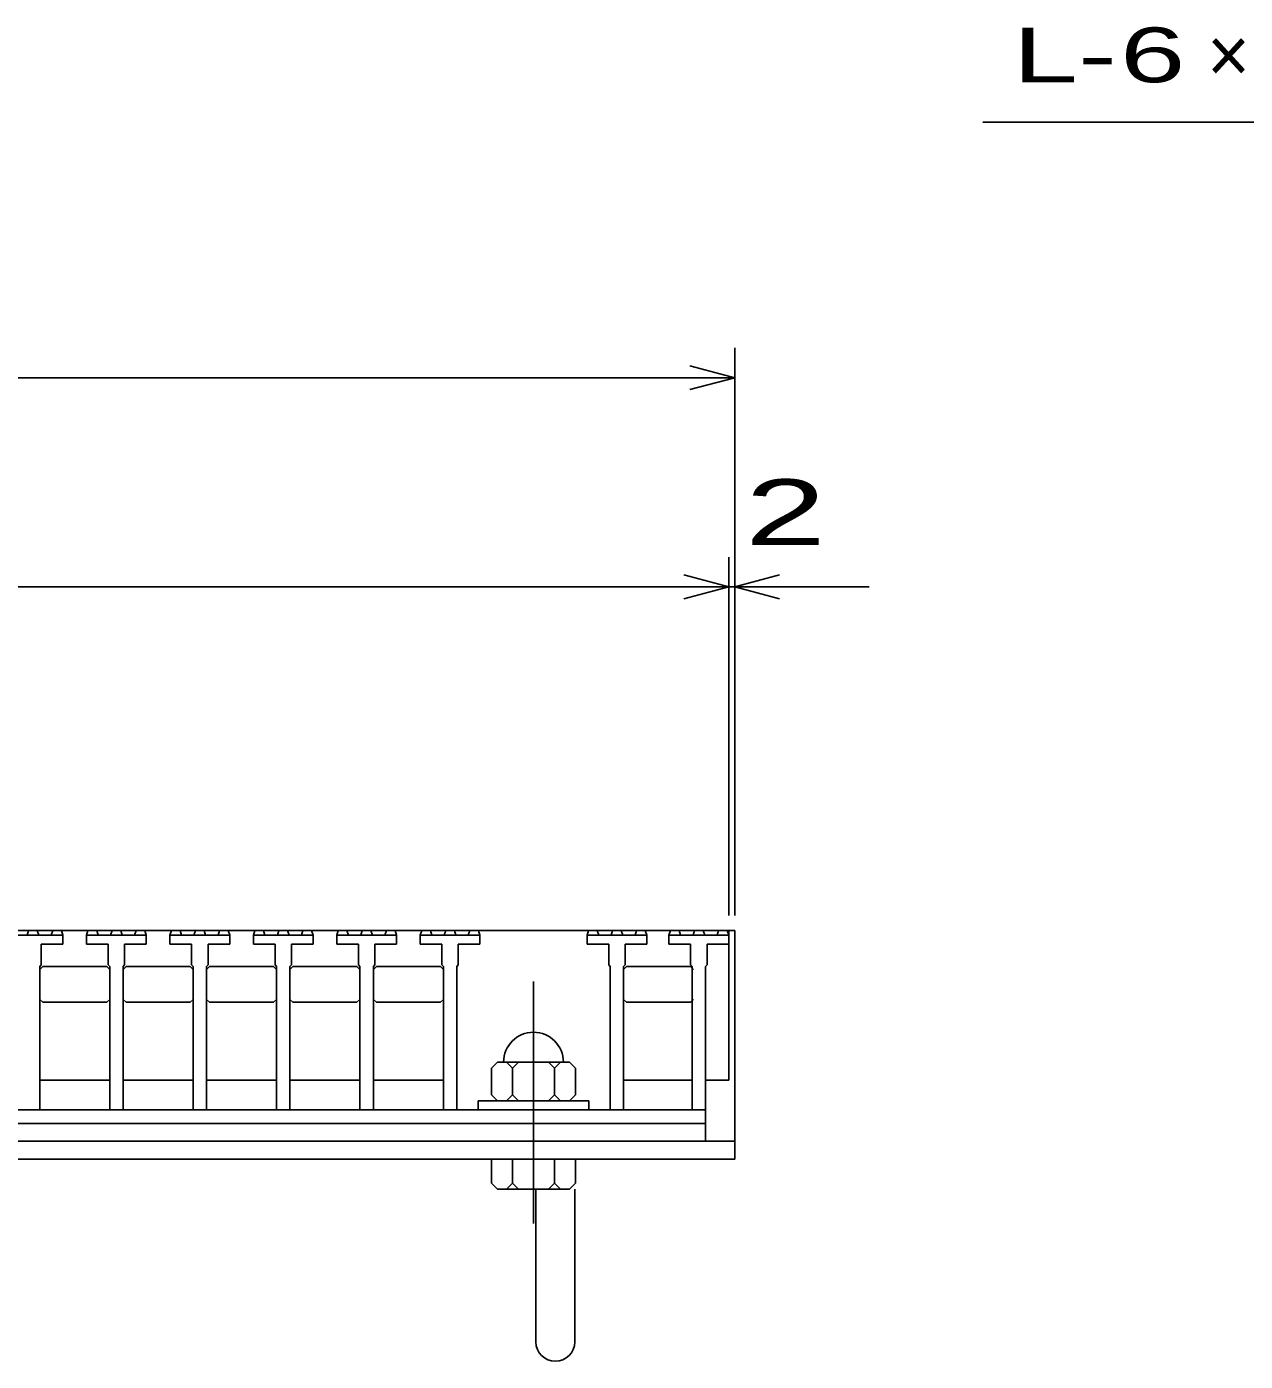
# Model space of a CAD drawing. Units: millimetres, scale not verified. Extents: x -1820 to 1731, y -1282 to 1054.
# Drawn here: x -586.8 to -179.2, y -741.1 to -294.6 of the extents above; entities that cross this region are included whole.
import ezdxf
from ezdxf.enums import TextEntityAlignment as Align

# ---------------------------------------------------------------- set-up
doc = ezdxf.new("R2010")
doc.units = ezdxf.units.MM
doc.header["$LTSCALE"] = 10
doc.linetypes.add('CHAIN', pattern=[18.5, 12, -1.5, 3.5, -1.5])
for name, color, linetype, lineweight in [('16', 3, 'Continuous', 25), ('19', 6, 'Continuous', 25), ('22', 2, 'Continuous', 25)]:
    doc.layers.add(name, color=color, linetype=linetype, lineweight=lineweight)
doc.styles.add('ベクトル', font='')
doc.styles.get('ベクトル').set_extended_font_data('ベクトル')

msp = doc.modelspace()

# ---------------------------------------------------------------- linework, layer by layer
at = {"layer": '16'}
for p, q in [((-1348, -597), (-352, -597)), ((-586.65, -598.5), (-586.15, -597)), ((-586.15, -597), (-583.25, -597)), ((-583.25, -597), (-582.75, -598.5)), ((-578.6, -598.5), (-578.1, -597)), ((-578.1, -597), (-575.2, -597)), ((-575.2, -597), (-574.7, -598.5)), ((-566.8, -598.5), (-566.3, -597)), ((-566.3, -597), (-563.4, -597)), ((-563.4, -597), (-562.9, -598.5)), ((-558.75, -598.5), (-558.25, -597)), ((-558.25, -597), (-555.35, -597)), ((-555.35, -597), (-554.85, -598.5)), ((-550.7, -598.5), (-550.2, -597)), ((-550.2, -597), (-547.3, -597)), ((-547.3, -597), (-546.8, -598.5)), ((-538.9, -598.5), (-538.4, -597)), ((-538.4, -597), (-535.5, -597)), ((-535.5, -597), (-535, -598.5)), ((-530.85, -598.5), (-530.35, -597)), ((-530.35, -597), (-527.45, -597)), ((-527.45, -597), (-526.95, -598.5)), ((-522.8, -598.5), (-522.3, -597)), ((-522.3, -597), (-519.4, -597)), ((-519.4, -597), (-518.9, -598.5)), ((-511, -598.5), (-510.5, -597)), ((-510.5, -597), (-507.6, -597)), ((-507.6, -597), (-507.1, -598.5)), ((-502.95, -598.5), (-502.45, -597)), ((-502.45, -597), (-499.55, -597)), ((-499.55, -597), (-499.05, -598.5)), ((-494.9, -598.5), (-494.4, -597)), ((-494.4, -597), (-491.5, -597)), ((-491.5, -597), (-491, -598.5)), ((-483.1, -598.5), (-482.6, -597)), ((-482.6, -597), (-479.7, -597)), ((-479.7, -597), (-479.2, -598.5)), ((-475.05, -598.5), (-474.55, -597)), ((-474.55, -597), (-471.65, -597)), ((-471.65, -597), (-471.15, -598.5)), ((-467, -598.5), (-466.5, -597)), ((-466.5, -597), (-463.6, -597)), ((-463.6, -597), (-463.1, -598.5)), ((-455.2, -598.5), (-454.7, -597)), ((-454.7, -597), (-451.8, -597)), ((-451.8, -597), (-451.3, -598.5)), ((-447.15, -598.5), (-446.65, -597)), ((-446.65, -597), (-443.75, -597)), ((-443.75, -597), (-443.25, -598.5)), ((-439.1, -598.5), (-438.6, -597)), ((-438.6, -597), (-435.7, -597)), ((-435.7, -597), (-435.2, -598.5)), ((-399.4, -598.5), (-398.9, -597)), ((-398.9, -597), (-396, -597)), ((-396, -597), (-395.5, -598.5)), ((-391.35, -598.5), (-390.85, -597)), ((-390.85, -597), (-387.95, -597)), ((-387.95, -597), (-387.45, -598.5)), ((-383.3, -598.5), (-382.8, -597)), ((-382.8, -597), (-379.9, -597)), ((-379.9, -597), (-379.4, -598.5)), ((-372, -598.5), (-371.5, -597)), ((-371.5, -597), (-368.6, -597)), ((-368.6, -597), (-368.1, -598.5)), ((-363.95, -598.5), (-363.45, -597)), ((-363.45, -597), (-360.55, -597)), ((-360.55, -597), (-360.05, -598.5)), ((-355.9, -598.5), (-355.4, -597)), ((-355.4, -597), (-352.5, -597)), ((-352.5, -597), (-352, -598.5)), ((-352, -647), (-352, -597)), ((-574.7, -598.5), (-594.7, -598.5)), ((-581.95, -608.5), (-581.95, -601.5)), ((-581.95, -601.5), (-574.7, -601.5)), ((-574.7, -601.5), (-574.7, -598.5)), ((-566.8, -598.5), (-566.8, -601.5)), ((-546.8, -598.5), (-566.8, -598.5)), ((-566.8, -601.5), (-559.55, -601.5)), ((-559.55, -601.5), (-559.55, -608.5)), ((-554.05, -608.5), (-554.05, -601.5)), ((-554.05, -601.5), (-546.8, -601.5)), ((-546.8, -601.5), (-546.8, -598.5)), ((-538.9, -598.5), (-538.9, -601.5)), ((-518.9, -598.5), (-538.9, -598.5)), ((-538.9, -601.5), (-531.65, -601.5)), ((-531.65, -601.5), (-531.65, -608.5)), ((-526.15, -608.5), (-526.15, -601.5)), ((-526.15, -601.5), (-518.9, -601.5)), ((-518.9, -601.5), (-518.9, -598.5)), ((-511, -598.5), (-511, -601.5)), ((-491, -598.5), (-511, -598.5)), ((-511, -601.5), (-503.75, -601.5)), ((-503.75, -601.5), (-503.75, -608.5)), ((-498.25, -608.5), (-498.25, -601.5)), ((-498.25, -601.5), (-491, -601.5)), ((-491, -601.5), (-491, -598.5)), ((-483.1, -598.5), (-483.1, -601.5)), ((-463.1, -598.5), (-483.1, -598.5)), ((-483.1, -601.5), (-475.85, -601.5)), ((-475.85, -601.5), (-475.85, -608.5)), ((-470.35, -608.5), (-470.35, -601.5)), ((-470.35, -601.5), (-463.1, -601.5)), ((-463.1, -601.5), (-463.1, -598.5)), ((-455.2, -598.5), (-455.2, -601.5)), ((-435.2, -598.5), (-455.2, -598.5)), ((-455.2, -601.5), (-447.95, -601.5)), ((-447.95, -601.5), (-447.95, -608.5)), ((-442.45, -608.5), (-442.45, -601.5)), ((-442.45, -601.5), (-435.2, -601.5)), ((-435.2, -601.5), (-435.2, -598.5)), ((-399.4, -598.5), (-399.4, -601.5)), ((-379.4, -598.5), (-399.4, -598.5)), ((-399.4, -601.5), (-392.15, -601.5)), ((-392.15, -601.5), (-392.15, -608.5)), ((-386.65, -608.5), (-386.65, -601.5)), ((-386.65, -601.5), (-379.4, -601.5)), ((-379.4, -601.5), (-379.4, -598.5)), ((-372, -598.5), (-372, -601.5)), ((-352, -598.5), (-372, -598.5)), ((-372, -601.5), (-364.75, -601.5)), ((-364.75, -601.5), (-364.75, -608.5)), ((-359.25, -608.5), (-359.25, -601.5)), ((-359.25, -601.5), (-352, -601.5)), ((-352, -601.5), (-352, -598.5)), ((-582.45, -609), (-581.95, -608.5)), ((-582.45, -657), (-582.45, -609)), ((-582.45, -610), (-581.45, -609)), ((-581.45, -609), (-560.05, -609)), ((-560.05, -609), (-559.05, -610)), ((-559.55, -608.5), (-559.05, -609)), ((-559.05, -609), (-559.05, -657)), ((-554.55, -609), (-554.05, -608.5)), ((-554.55, -657), (-554.55, -609)), ((-554.55, -610), (-553.55, -609)), ((-553.55, -609), (-532.15, -609)), ((-532.15, -609), (-531.15, -610)), ((-531.65, -608.5), (-531.15, -609)), ((-531.15, -609), (-531.15, -657)), ((-526.65, -609), (-526.15, -608.5)), ((-526.65, -657), (-526.65, -609)), ((-526.65, -610), (-525.65, -609)), ((-525.65, -609), (-504.25, -609)), ((-504.25, -609), (-503.25, -610)), ((-503.75, -608.5), (-503.25, -609)), ((-503.25, -609), (-503.25, -657)), ((-498.75, -609), (-498.25, -608.5)), ((-498.75, -657), (-498.75, -609)), ((-498.75, -610), (-497.75, -609)), ((-497.75, -609), (-476.35, -609)), ((-476.35, -609), (-475.35, -610)), ((-475.85, -608.5), (-475.35, -609)), ((-475.35, -609), (-475.35, -657)), ((-470.85, -609), (-470.35, -608.5)), ((-470.85, -657), (-470.85, -609)), ((-470.85, -610), (-469.85, -609)), ((-469.85, -609), (-448.45, -609)), ((-448.45, -609), (-447.45, -610)), ((-447.95, -608.5), (-447.45, -609)), ((-447.45, -609), (-447.45, -657)), ((-442.95, -609), (-442.45, -608.5)), ((-442.95, -657), (-442.95, -609)), ((-392.15, -608.5), (-391.65, -609)), ((-391.65, -609), (-391.65, -657)), ((-387.15, -609), (-386.65, -608.5)), ((-387.15, -657), (-387.15, -609)), ((-387.15, -610), (-386.15, -609)), ((-386.15, -609), (-364.75, -609)), ((-364.75, -608.5), (-364.25, -609)), ((-364.75, -609), (-363.75, -610)), ((-364.25, -609), (-364.25, -657)), ((-359.75, -609), (-359.25, -608.5)), ((-359.75, -657), (-359.75, -609)), ((-581.45, -621), (-582.45, -620)), ((-559.05, -620), (-560.05, -621)), ((-553.55, -621), (-554.55, -620)), ((-531.15, -620), (-532.15, -621)), ((-525.65, -621), (-526.65, -620)), ((-503.25, -620), (-504.25, -621)), ((-497.75, -621), (-498.75, -620)), ((-475.35, -620), (-476.35, -621)), ((-469.85, -621), (-470.85, -620)), ((-447.45, -620), (-448.45, -621)), ((-386.15, -621), (-387.15, -620)), ((-363.75, -620), (-364.75, -621)), ((-560.05, -621), (-581.45, -621)), ((-532.15, -621), (-553.55, -621)), ((-504.25, -621), (-525.65, -621)), ((-476.35, -621), (-497.75, -621)), ((-448.45, -621), (-469.85, -621)), ((-364.75, -621), (-386.15, -621)), ((-429.3, -641), (-431.3, -643)), ((-431.3, -643), (-431.3, -652)), ((-405.3, -641), (-429.3, -641)), ((-424.3, -643), (-426.3, -641)), ((-422.3, -641), (-424.3, -643)), ((-424.3, -652), (-424.3, -643)), ((-410.3, -643), (-412.3, -641)), ((-408.3, -641), (-410.3, -643)), ((-410.3, -652), (-410.3, -643)), ((-403.3, -643), (-405.3, -641)), ((-403.3, -652), (-403.3, -643)), ((-582.45, -647), (-559.05, -647)), ((-554.55, -647), (-531.15, -647)), ((-526.65, -647), (-503.25, -647)), ((-498.75, -647), (-475.35, -647)), ((-470.85, -647), (-447.45, -647)), ((-387.15, -647), (-364.25, -647)), ((-359.75, -647), (-352, -647)), ((-435.8, -657), (-435.8, -654)), ((-435.8, -654), (-398.8, -654)), ((-431.3, -652), (-429.3, -654)), ((-426.3, -654), (-424.3, -652)), ((-424.3, -652), (-422.3, -654)), ((-412.3, -654), (-410.3, -652)), ((-410.3, -652), (-408.3, -654)), ((-405.3, -654), (-403.3, -652)), ((-398.8, -654), (-398.8, -657)), ((-1340.25, -657), (-359.75, -657)), ((-586.95, -657), (-582.45, -657)), ((-559.05, -657), (-554.55, -657)), ((-531.15, -657), (-526.65, -657)), ((-503.25, -657), (-498.75, -657)), ((-475.35, -657), (-470.85, -657)), ((-447.45, -657), (-442.95, -657)), ((-398.8, -657), (-435.8, -657)), ((-391.65, -657), (-387.15, -657)), ((-364.25, -657), (-359.75, -657)), ((-359.75, -657), (-359.75, -661.5)), ((-359.75, -661.5), (-1340.25, -661.5)), ((-359.75, -667.5), (-359.75, -661.5)), ((-1340.25, -667.5), (-359.75, -667.5))]:
    msp.add_line(p, q, dxfattribs=at)
at = {"layer": '16', "linetype": 'CHAIN'}
msp.add_line((-417.3, -614), (-417.3, -695), dxfattribs=at)
at = {"layer": '16'}
msp.add_arc((-417.3, -641), 10, 0, 180, dxfattribs=at)
at = {"layer": '19'}
for p, q in [((-352, -597), (-350, -597)), ((-350, -597), (-350, -667.5)), ((-1350, -667.5), (-350, -667.5)), ((-350, -667.5), (-350, -673.5)), ((-350, -673.5), (-1350, -673.5)), ((-431.3, -681.5), (-431.3, -673.5)), ((-431.3, -673.5), (-403.3, -673.5)), ((-424.3, -681.5), (-424.3, -673.5)), ((-410.3, -681.5), (-410.3, -673.5)), ((-403.3, -681.5), (-403.3, -673.5)), ((-431.3, -681.5), (-429.3, -683.5)), ((-424.3, -681.5), (-426.3, -683.5)), ((-422.3, -683.5), (-424.3, -681.5)), ((-410.3, -681.5), (-412.3, -683.5)), ((-408.3, -683.5), (-410.3, -681.5)), ((-405.3, -683.5), (-403.3, -681.5)), ((-429.3, -683.5), (-405.3, -683.5)), ((-416.5, -734.61), (-416.5, -683.5)), ((-403.5, -734.61), (-403.5, -683.5))]:
    msp.add_line(p, q, dxfattribs=at)
msp.add_arc((-410, -734.61), 6.5, 180, 0, dxfattribs=at)
at = {"layer": '22', "color": 4}
for p, q in [((-267, -326.5), (-67, -326.5)), ((-350, -592), (-350, -402)), ((-350, -412), (-365, -408)), ((-1350, -412), (-350, -412)), ((-365, -416), (-350, -412)), ((-352, -592), (-352, -472)), ((-350, -592), (-350, -472)), ((-1348, -482), (-352, -482)), ((-352, -482), (-367, -478)), ((-367, -486), (-352, -482)), ((-352, -482), (-350, -482)), ((-350, -482), (-335, -478)), ((-335, -486), (-350, -482)), ((-350, -482), (-305, -482))]:
    msp.add_line(p, q, dxfattribs=at)

# ---------------------------------------------------------------- texts
at = {"layer": '22', "style": 'ベクトル'}
for s, height, width, p in [(' 6 ', 18.33, 1.6, (-232, -304)), ('L-', 18.33, 1.6, (-257, -304)), (' 2 ', 21.99, 1.65, (-360, -457))]:
    msp.add_text(s, height=height, dxfattribs=dict(at, width=width)).set_placement(p, align=Align.MIDDLE_LEFT)
msp.add_text('×', height=18.33, dxfattribs=at).set_placement((-192, -304), align=Align.MIDDLE_LEFT)

doc.saveas('drawing.dxf')
